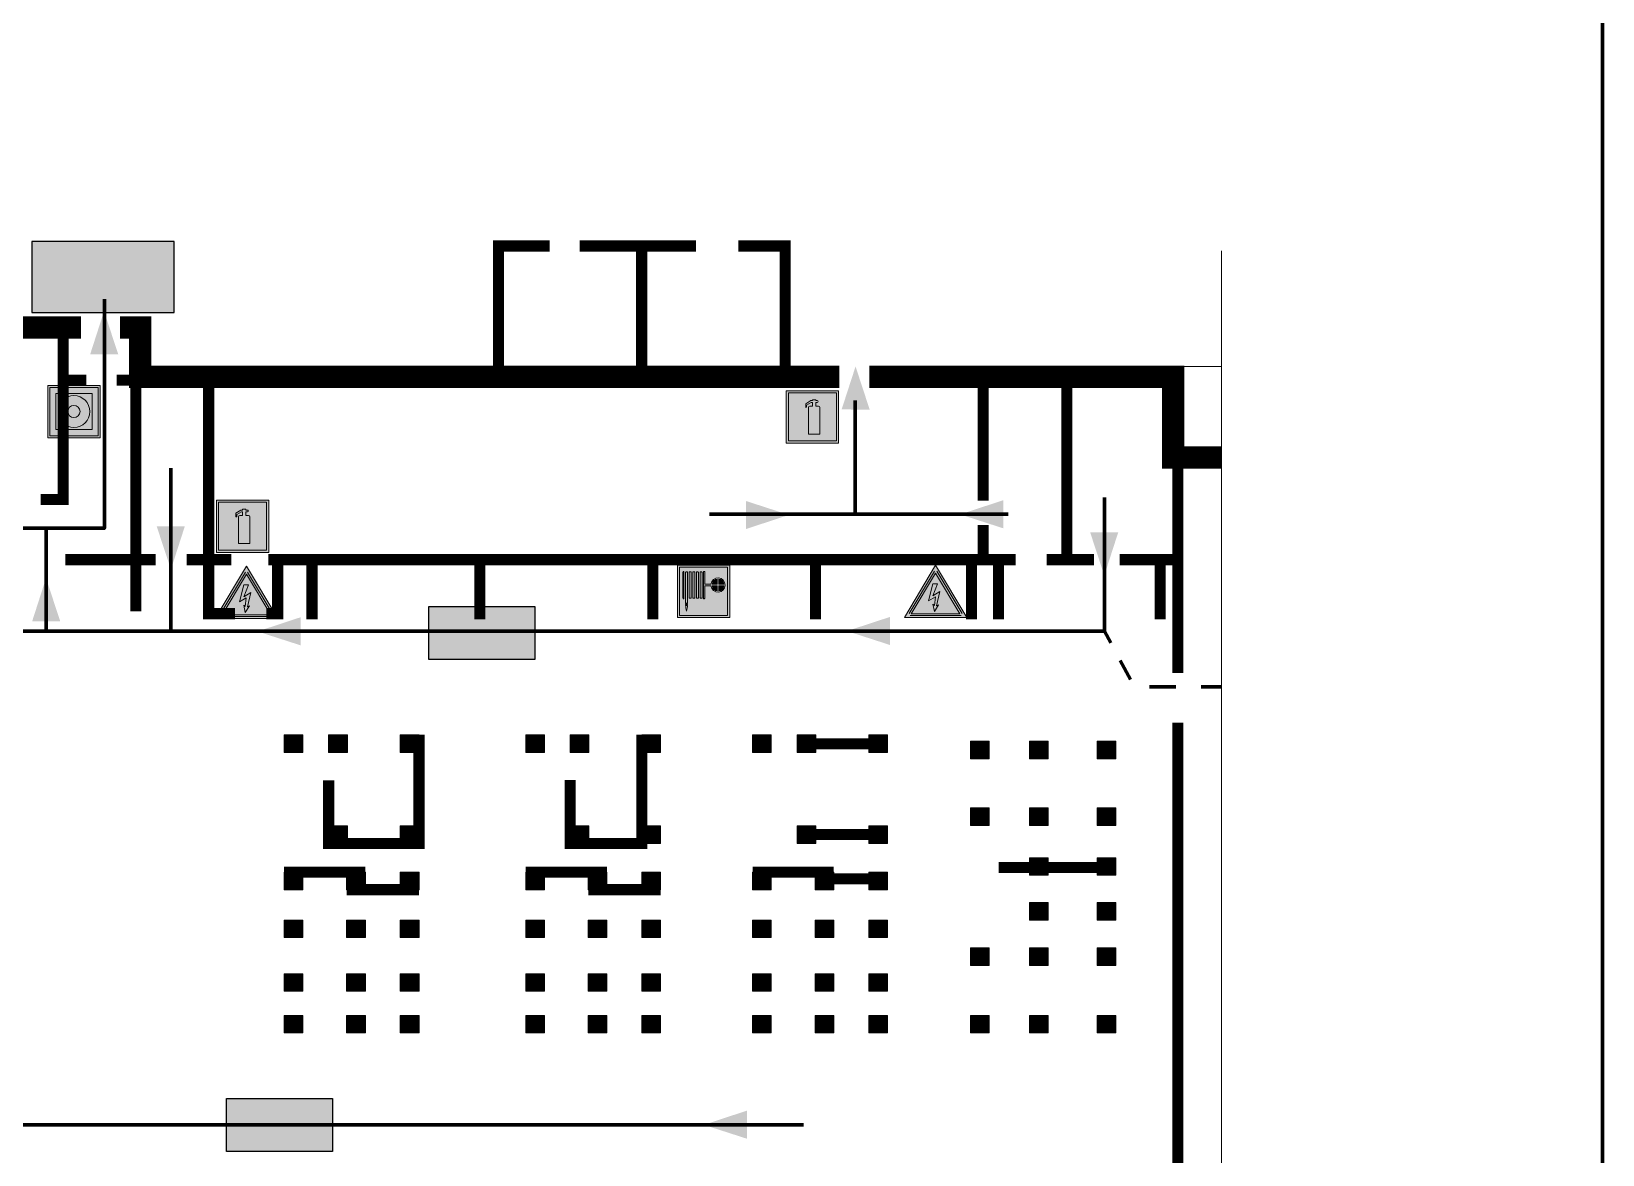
# Model space of a CAD drawing. Header units: millimetres. Extents: x 13114 to 67229, y 22859 to 38520.
# Drawn here: x 28522.3 to 28762.5, y 25227.7 to 25399.4 of the extents above; entities that cross this region are included whole.
import ezdxf

# ---------------------------------------------------------------- set-up
doc = ezdxf.new("R2010")
doc.units = ezdxf.units.MM
doc.linetypes.add('{ Wide Dash }', pattern=[12, 4, -2, 4, -2])
doc.layers.add('План_Штампы', color=7, linetype='Continuous')

# ---------------------------------------------------------------- blocks, each defined once
blk = doc.blocks.new('A$C7B4425F7')
at = {"true_color": 0xffffff}
blk.add_hatch(color=7, dxfattribs=at).paths.add_polyline_path([(0, 0), (-16, 0), (-16, -8), (0, -8)])
h = blk.add_hatch(color=126)
h.paths.add_polyline_path([(-0.2, -0.2), (-15.8, -0.2), (-15.8, -7.8), (-0.2, -7.8)])
h.paths.add_polyline_path([(-11.76, -2.03), (-11.76, -3.66), (-11.17, -3.66, -0.568275), (-11.17, -6.18), (-12.58, -6.18), (-12.58, -2.03)], flags=16)
h.paths.add_polyline_path([(-13.33, -4.12, -0.495768), (-13.59, -6.18), (-15.03, -6.18), (-15.03, -2.03), (-13.59, -2.03, -0.487973)], flags=16)
h.paths.add_polyline_path([(-10.25, -2.03), (-9.48, -2.03), (-9.48, -6.18), (-10.25, -6.18)], flags=16)
h.paths.add_polyline_path([(-13.84, -3.69), (-14.24, -3.69), (-14.24, -3.03), (-13.9, -3.03, -0.692621)], flags=0)
h.paths.add_polyline_path([(-9.15, -2.03), (-8.4, -2.03), (-8.04, -3.07), (-7.68, -2.03), (-6.93, -2.03), (-7.64, -4.1), (-6.93, -6.18), (-7.68, -6.18), (-8.04, -5.14), (-8.4, -6.18), (-9.15, -6.18), (-8.44, -4.1)], flags=16)
h.paths.add_polyline_path([(-11.76, -4.46), (-11.42, -4.46, -0.692621), (-11.36, -5.12), (-11.76, -5.12)], flags=0)
h.paths.add_polyline_path([(-13.9, -5.2), (-14.24, -5.2), (-14.24, -4.55), (-13.84, -4.55, -0.708038)], flags=0)
edge = h.paths.add_edge_path(flags=16)
edge.add_ellipse((-5.51, -4.08), major_axis=(0, 2.05), ratio=0.586184, start_angle=0, end_angle=360)
edge = h.paths.add_edge_path(flags=0)
edge.add_ellipse((-5.51, -4.08), major_axis=(0, 1.14), ratio=0.454828, start_angle=0, end_angle=360)
h.paths.add_polyline_path([(-4.13, -4.96, 0.377264), (-3.48, -4.52, 0.0555), (-3.16, -2.03), (-1.66, -2.03), (-1.66, -4.96), (-0.96, -4.96), (-0.96, -7.01), (-1.75, -7.01), (-1.75, -6.18), (-3.3, -6.18), (-3.3, -7.02), (-4.13, -7.02)], flags=16)
h.paths.add_polyline_path([(-2.73, -2.91), (-2.28, -2.91), (-2.28, -4.96), (-3.05, -4.96, 0.079136)], flags=0)
at = {"color": 126}
blk.add_lwpolyline([(-16, -8), (0, -8), (0, 0), (-16, 0)], close=True, dxfattribs=at)
blk = doc.blocks.new('A$C37112FD5')
at = {"true_color": 0xf5f5ff}
h = blk.add_hatch(color=7, dxfattribs=at)
h.dxf.hatch_style = 1
h.paths.add_polyline_path([(12.8, -7.4), (0, -7.4), (0, -20.2), (12.8, -20.2)])
h.paths.add_polyline_path([(12.29, -7.91), (12.29, -19.69), (0.51, -19.69), (0.51, -7.91)], flags=16)
h.paths.add_polyline_path([(4.98, -9.04, -0.42597), (5.17, -9.22), (5.17, -12.25), (5.17, -15.29, -0.432244), (4.98, -15.47), (4.83, -15.47, -0.42597), (4.64, -15.29), (4.64, -12.25), (4.64, -9.22, -0.432244), (4.83, -9.04)], flags=0)
h.paths.add_polyline_path([(4.28, -9.22), (4.28, -12.25), (4.28, -15.29, -0.432244), (4.09, -15.47), (3.94, -15.47, -0.42597), (3.75, -15.29), (3.75, -12.25), (3.75, -9.22, -0.432244), (3.94, -9.04), (4.09, -9.04, -0.42597)], flags=0)
h.paths.add_polyline_path([(5.72, -9.04), (5.87, -9.04, -0.42597), (6.06, -9.22), (6.06, -12.25), (6.06, -15.29, -0.432244), (5.87, -15.47), (5.72, -15.47, -0.42597), (5.53, -15.29), (5.53, -12.25), (5.53, -9.22, -0.432244)], flags=0)
h.paths.add_polyline_path([(6.42, -8.9), (6.5, -8.9, -0.42597), (6.69, -9.08), (6.69, -12.03), (8.21, -12.03, -15.824349), (8.21, -12.47), (6.69, -12.47), (6.69, -15.42, -0.432244), (6.5, -15.6), (6.42, -15.6)], flags=0)
h.paths.add_polyline_path([(3.39, -9.22), (3.39, -12.25), (3.39, -15.29, -0.432244), (3.2, -15.47), (3.05, -15.47, -0.42597), (2.85, -15.29), (2.85, -12.25), (2.85, -9.22, -0.432244), (3.05, -9.04), (3.2, -9.04, -0.42597)], flags=0)
h.paths.add_polyline_path([(2.5, -9.22), (2.5, -16.71), (1.96, -16.71), (1.96, -9.22, -0.432244), (2.15, -9.04), (2.31, -9.04, -0.42597)], flags=0)
h.paths.add_polyline_path([(1.61, -8.9), (1.61, -15.6), (1.57, -15.6, -0.42597), (1.37, -15.42), (1.37, -12.03), (1.37, -9.09, -0.432244), (1.57, -8.9)], flags=0)
h.paths.add_polyline_path([(9.76, -10.81), (9.76, -12.03), (8.49, -12.03, -0.336371)], flags=0)
h.paths.add_polyline_path([(8.49, -12.47), (9.76, -12.47), (9.76, -13.7, -0.336371)], flags=0)
h.paths.add_polyline_path([(10.11, -10.81, -0.336371), (11.38, -12.03), (10.11, -12.03)], flags=0)
h.paths.add_polyline_path([(10.11, -12.47), (11.38, -12.47, -0.336371), (10.11, -13.7)], flags=0)
h.paths.add_polyline_path([(2.5, -16.84), (2.5, -17.05), (1.97, -17.05), (1.97, -16.84)], flags=0)
h.paths.add_polyline_path([(2.5, -17.24, -0.033778), (2.24, -18.6, -0.033778), (1.97, -17.24)], flags=0)
h = blk.add_hatch(color=242)
h.dxf.hatch_style = 1
h.paths.add_polyline_path([(12.29, -7.91), (0.51, -7.91), (0.51, -19.69), (12.29, -19.69)])
h.paths.add_polyline_path([(6.42, -15.6), (6.42, -8.9), (6.5, -8.9, -0.42597), (6.69, -9.08), (6.69, -12.03), (8.21, -12.03, -15.824349), (8.21, -12.47), (6.69, -12.47), (6.69, -15.42, -0.432244), (6.5, -15.6)], flags=16)
h.paths.add_polyline_path([(5.87, -15.47), (5.72, -15.47, -0.42597), (5.53, -15.29), (5.53, -12.25), (5.53, -9.22, -0.432244), (5.72, -9.04), (5.87, -9.04, -0.42597), (6.06, -9.22), (6.06, -12.25), (6.06, -15.29, -0.432244)], flags=16)
h.paths.add_polyline_path([(4.98, -15.47), (4.83, -15.47, -0.42597), (4.64, -15.29), (4.64, -12.25), (4.64, -9.22, -0.432244), (4.83, -9.04), (4.98, -9.04, -0.42597), (5.17, -9.22), (5.17, -12.25), (5.17, -15.29, -0.432244)], flags=16)
h.paths.add_polyline_path([(4.09, -15.47), (3.94, -15.47, -0.42597), (3.75, -15.29), (3.75, -12.25), (3.75, -9.22, -0.432244), (3.94, -9.04), (4.09, -9.04, -0.42597), (4.28, -9.22), (4.28, -12.25), (4.28, -15.29, -0.432244)], flags=16)
h.paths.add_polyline_path([(3.2, -15.47), (3.05, -15.47, -0.42597), (2.85, -15.29), (2.85, -12.25), (2.85, -9.22, -0.432244), (3.05, -9.04), (3.2, -9.04, -0.42597), (3.39, -9.22), (3.39, -12.25), (3.39, -15.29, -0.432244)], flags=16)
h.paths.add_polyline_path([(2.5, -17.05), (1.97, -17.05), (1.97, -16.84), (2.5, -16.84)], flags=16)
h.paths.add_polyline_path([(2.5, -17.24, -0.033778), (2.24, -18.6, -0.033778), (1.97, -17.24)], flags=16)
h.paths.add_polyline_path([(2.5, -16.71), (1.96, -16.71), (1.96, -9.22, -0.432244), (2.15, -9.04), (2.31, -9.04, -0.42597), (2.5, -9.22)], flags=16)
h.paths.add_polyline_path([(1.61, -15.6), (1.57, -15.6, -0.42597), (1.37, -15.42), (1.37, -12.03), (1.37, -9.09, -0.432244), (1.57, -8.9), (1.61, -8.9)], flags=16)
h.paths.add_polyline_path([(8.49, -12.47), (9.76, -12.47), (9.76, -13.7, -0.336371)], flags=0)
h.paths.add_polyline_path([(10.11, -13.7), (10.11, -12.47), (11.38, -12.47, -0.336371)], flags=0)
h.paths.add_polyline_path([(8.49, -12.03, -0.336371), (9.76, -10.81), (9.76, -12.03)], flags=0)
h.paths.add_polyline_path([(10.11, -12.03), (10.11, -10.81, -0.336371), (11.38, -12.03)], flags=0)
h = blk.add_hatch(color=7, dxfattribs=at)
h.dxf.hatch_style = 1
h.paths.add_polyline_path([(1.61, -8.9), (1.57, -8.9, 0.432244), (1.37, -9.09), (1.37, -12.03), (1.37, -15.42, 0.42597), (1.57, -15.6), (1.61, -15.6)])
h.paths.add_polyline_path([(2.5, -9.22, 0.42597), (2.31, -9.04), (2.15, -9.04, 0.432244), (1.96, -9.22), (1.96, -16.71), (2.5, -16.71)])
h.paths.add_polyline_path([(2.5, -16.84), (1.97, -16.84), (1.97, -17.05), (2.5, -17.05)])
h.paths.add_polyline_path([(2.5, -17.24), (1.97, -17.24, 0.033778), (2.24, -18.6, 0.033778)])
h.paths.add_polyline_path([(3.39, -12.25), (3.39, -9.22, 0.42597), (3.2, -9.04), (3.05, -9.04, 0.432244), (2.85, -9.22), (2.85, -12.25), (2.85, -15.29, 0.42597), (3.05, -15.47), (3.2, -15.47, 0.432244), (3.39, -15.29)])
h.paths.add_polyline_path([(4.28, -12.25), (4.28, -9.22, 0.42597), (4.09, -9.04), (3.94, -9.04, 0.432244), (3.75, -9.22), (3.75, -12.25), (3.75, -15.29, 0.42597), (3.94, -15.47), (4.09, -15.47, 0.432244), (4.28, -15.29)])
h.paths.add_polyline_path([(5.17, -12.25), (5.17, -9.22, 0.42597), (4.98, -9.04), (4.83, -9.04, 0.432244), (4.64, -9.22), (4.64, -12.25), (4.64, -15.29, 0.42597), (4.83, -15.47), (4.98, -15.47, 0.432244), (5.17, -15.29)])
h.paths.add_polyline_path([(6.06, -12.25), (6.06, -9.22, 0.42597), (5.87, -9.04), (5.72, -9.04, 0.432244), (5.53, -9.22), (5.53, -12.25), (5.53, -15.29, 0.42597), (5.72, -15.47), (5.87, -15.47, 0.432244), (6.06, -15.29)])
h.paths.add_polyline_path([(6.69, -12.47), (8.21, -12.47, 15.824349), (8.21, -12.03), (6.69, -12.03), (6.69, -9.08, 0.42597), (6.5, -8.9), (6.42, -8.9), (6.42, -15.6), (6.5, -15.6, 0.432244), (6.69, -15.42)])
h.paths.add_polyline_path([(8.49, -12.47), (9.76, -12.47), (9.76, -13.7, -0.336371)], flags=16)
h.paths.add_polyline_path([(8.49, -12.03, -0.336371), (9.76, -10.81), (9.76, -12.03)], flags=16)
h.paths.add_polyline_path([(10.11, -12.47), (11.38, -12.47, -0.336371), (10.11, -13.7)], flags=16)
h.paths.add_polyline_path([(10.11, -12.03), (10.11, -10.81, -0.336371), (11.38, -12.03)], flags=16)
h = blk.add_hatch(color=242)
h.dxf.hatch_style = 1
h.paths.add_polyline_path([(9.76, -10.81, 0.336371), (8.49, -12.03), (9.76, -12.03)])
h.paths.add_polyline_path([(10.11, -10.81), (10.11, -12.03), (11.38, -12.03, 0.336371)])
h.paths.add_polyline_path([(11.38, -12.47), (10.11, -12.47), (10.11, -13.7, 0.336371)])
h.paths.add_polyline_path([(9.76, -12.47), (8.49, -12.47, 0.336371), (9.76, -13.7)])
at = {"color": 242, "lineweight": 5}
for p, q in [((0, -20.2), (0, -7.4)), ((0, -7.4), (12.8, -7.4)), ((12.8, -20.2), (12.8, -7.4)), ((1.37, -12.03), (1.37, -9.08)), ((1.57, -8.9), (1.61, -8.9)), ((1.61, -8.9), (1.61, -15.6)), ((1.96, -16.71), (1.96, -9.22)), ((2.15, -9.04), (2.31, -9.04)), ((2.5, -16.71), (2.5, -9.22)), ((2.85, -12.25), (2.85, -9.22)), ((3.05, -9.04), (3.2, -9.04)), ((3.39, -12.25), (3.39, -9.22)), ((3.75, -12.25), (3.75, -9.22)), ((3.94, -9.04), (4.09, -9.04)), ((4.28, -12.25), (4.28, -9.22)), ((4.64, -12.25), (4.64, -9.22)), ((4.83, -9.04), (4.98, -9.04)), ((5.17, -12.25), (5.17, -9.22)), ((5.53, -12.25), (5.53, -9.22)), ((5.72, -9.04), (5.87, -9.04)), ((6.06, -12.25), (6.06, -9.22)), ((6.42, -8.9), (6.42, -15.6)), ((6.5, -8.9), (6.42, -8.9)), ((6.69, -12.03), (6.69, -9.08)), ((9.76, -10.81), (9.76, -12.03)), ((10.11, -10.81), (10.11, -12.03)), ((1.37, -12.03), (1.37, -15.42)), ((2.85, -12.25), (2.85, -15.29)), ((3.39, -12.25), (3.39, -15.29)), ((3.75, -12.25), (3.75, -15.29)), ((4.28, -12.25), (4.28, -15.29)), ((4.64, -12.25), (4.64, -15.29)), ((5.17, -12.25), (5.17, -15.29)), ((5.53, -12.25), (5.53, -15.29)), ((6.06, -12.25), (6.06, -15.29)), ((8.21, -12.03), (6.69, -12.03)), ((8.21, -12.47), (6.69, -12.47)), ((6.69, -12.47), (6.69, -15.42)), ((9.76, -12.03), (8.49, -12.03)), ((9.76, -12.47), (8.49, -12.47)), ((9.76, -12.47), (9.76, -13.7)), ((11.38, -12.03), (10.11, -12.03)), ((11.38, -12.47), (10.11, -12.47)), ((10.11, -12.47), (10.11, -13.7)), ((1.57, -15.6), (1.61, -15.6)), ((1.96, -16.71), (2.5, -16.71)), ((1.97, -16.84), (2.5, -16.84)), ((1.97, -17.05), (1.97, -16.84)), ((2.5, -17.05), (1.97, -17.05)), ((1.97, -17.24), (2.5, -17.24)), ((2.5, -16.84), (2.5, -17.05)), ((3.05, -15.47), (3.2, -15.47)), ((3.94, -15.47), (4.09, -15.47)), ((4.83, -15.47), (4.98, -15.47)), ((5.72, -15.47), (5.87, -15.47)), ((6.42, -15.6), (6.5, -15.6)), ((0, -20.2), (12.8, -20.2))]:
    blk.add_line(p, q, dxfattribs=at)
blk.add_lwpolyline([(0.51, -7.91), (12.29, -7.91), (12.29, -19.69), (0.51, -19.69)], close=True, dxfattribs=at)
for centre, radius, start, end in [((1.56, -9.09), 0.182, 87.1027, 180.6071), ((2.15, -9.22), 0.182, 87.1027, 180.6071), ((2.32, -9.22), 0.182, 359.3929, 92.8973), ((3.04, -9.22), 0.182, 87.1027, 180.6071), ((3.21, -9.22), 0.182, 359.3929, 92.8973), ((3.93, -9.22), 0.182, 87.1027, 180.6071), ((4.1, -9.22), 0.182, 359.3929, 92.8973), ((4.82, -9.22), 0.182, 87.1027, 180.6071), ((4.99, -9.22), 0.182, 359.3929, 92.8973), ((5.71, -9.22), 0.182, 87.1027, 180.6071), ((5.88, -9.22), 0.182, 359.3929, 92.8973), ((6.51, -9.09), 0.182, 359.3929, 92.8973), ((9.93, -12.25), 1.74, 187.2319, 172.7681), ((9.93, -12.25), 1.46, 96.9927, 171.3585), ((9.93, -12.25), 1.46, 8.6415, 83.0073), ((3.04, -15.29), 0.182, 179.3929, 272.8973), ((3.21, -15.29), 0.182, 267.1027, 0.6071), ((3.93, -15.29), 0.182, 179.3929, 272.8973), ((4.1, -15.29), 0.182, 267.1027, 0.6071), ((4.82, -15.29), 0.182, 179.3929, 272.8973), ((4.99, -15.29), 0.182, 267.1027, 0.6071), ((5.71, -15.29), 0.182, 179.3929, 272.8973), ((5.88, -15.29), 0.182, 267.1027, 0.6071), ((9.93, -12.25), 1.46, 188.6415, 263.0073), ((9.93, -12.25), 1.46, 276.9927, 351.3585), ((1.56, -15.42), 0.182, 179.3929, 272.8973), ((12.17, -15.98), 10.27, 187.041, 194.7793), ((-7.7, -15.98), 10.27, 345.2207, 352.959), ((6.51, -15.42), 0.182, 267.1027, 0.6071)]:
    blk.add_arc(centre, radius, start, end, dxfattribs=at)
blk = doc.blocks.new('A$C32E8229D')
at = {"true_color": 0xffffff}
blk.add_hatch(color=7, dxfattribs=at).paths.add_polyline_path([(0, 0), (0, -8), (16, -8), (16, 0)])
h = blk.add_hatch(color=126)
h.paths.add_polyline_path([(0.2, -0.2), (15.8, -0.2), (15.8, -7.8), (0.2, -7.8)])
h.paths.add_polyline_path([(13.49, -2.05), (12.08, -2.05), (11.37, -2.63, 0.162397), (11.29, -2.84), (11.29, -3.63), (10.35, -3.63), (10.35, -4.05), (11.68, -4.05), (11.68, -3.48), (12.26, -4.28), (11.29, -5.1), (11.29, -6.78), (11.85, -6.78), (11.85, -5.44), (12.8, -4.64), (12.8, -5.94), (14.46, -5.94), (14.46, -5.39), (13.45, -5.39), (13.45, -3.97), (12.46, -2.59), (13.15, -2.59), (13.69, -3.34), (14.18, -3)], flags=16)
h.paths.add_polyline_path([(10.74, -1.82, 1), (11.8, -1.82, 1)], flags=16)
h.paths.add_polyline_path([(9.39, -3.59), (5.99, -3.59), (6.56, -3.03), (5.91, -3.03), (5.1, -3.83), (5.91, -4.64), (6.56, -4.64), (5.99, -4.09), (9.39, -4.09)], flags=16)
h.paths.add_polyline_path([(4.29, -1.08), (1.72, -1.08), (1.72, -6.6), (4.29, -6.6)], flags=16)
at = {"color": 126}
blk.add_lwpolyline([(16, -8), (0, -8), (0, 0), (16, 0)], close=True, dxfattribs=at)
blk = doc.blocks.new('A$C54414219')
at = {"true_color": 0xffffff}
h = blk.add_hatch(color=7, dxfattribs=at)
h.paths.add_polyline_path([(2.39, -9.45), (2.39, -18.3), (11.23, -18.3), (11.23, -9.45)], flags=0)
h.paths.add_polyline_path([(10.71, -13.87, -1), (2.92, -13.87, -1)], flags=0)
h.paths.add_polyline_path([(8.3, -13.87, -1), (5.33, -13.87, -1)], flags=0)
h.paths.add_polyline_path([(0.41, -7.47), (0.41, -20.27), (13.21, -20.27), (13.21, -7.47)])
h.paths.add_polyline_path([(0.92, -19.77), (12.71, -19.77), (12.71, -7.98), (0.92, -7.98)], flags=16)
h.paths.add_polyline_path([(11.23, -9.45), (11.23, -18.3), (2.39, -18.3), (2.39, -9.45)], flags=0)
at = {"lineweight": 5}
h = blk.add_hatch(color=242, dxfattribs=at)
h.paths.add_polyline_path([(12.71, -7.98), (0.92, -7.98), (0.92, -19.77), (12.71, -19.77)])
h.paths.add_polyline_path([(11.23, -18.3), (2.39, -18.3), (2.39, -9.45), (11.23, -9.45)], flags=16)
h.paths.add_polyline_path([(10.71, -13.87, -1), (2.92, -13.87, -1)], flags=0)
h.paths.add_polyline_path([(8.3, -13.87, -1), (5.33, -13.87, -1)], flags=0)
at = {"true_color": 0xffffff}
h = blk.add_hatch(color=7, dxfattribs=at)
h.paths.add_polyline_path([(2.39, -9.45), (2.39, -18.3), (11.23, -18.3), (11.23, -9.45)])
h.paths.add_polyline_path([(10.71, -13.87, -1), (2.92, -13.87, -1)], flags=16)
h.paths.add_polyline_path([(8.3, -13.87, -1), (5.33, -13.87, -1)], flags=0)
at = {"lineweight": 5}
h = blk.add_hatch(color=242, dxfattribs=at)
h.paths.add_polyline_path([(2.92, -13.87, 1), (10.71, -13.87, 1)])
h.paths.add_polyline_path([(8.3, -13.87, -1), (5.33, -13.87, -1)], flags=16)
at = {"color": 242, "lineweight": 5}
for p, q in [((0.41, -20.27), (0.41, -7.47)), ((0.41, -7.47), (13.21, -7.47)), ((0.41, -7.47), (13.21, -7.47)), ((13.21, -20.27), (13.21, -7.47)), ((0.41, -20.27), (13.21, -20.27))]:
    blk.add_line(p, q, dxfattribs=at)
for points in [[(0.92, -7.98), (12.71, -7.98), (12.71, -19.77), (0.92, -19.77)], [(2.39, -9.45), (11.23, -9.45), (11.23, -18.3), (2.39, -18.3)]]:
    blk.add_lwpolyline(points, close=True, dxfattribs=at)
for radius in [3.89, 1.49]:
    blk.add_circle((6.81, -13.87), radius, dxfattribs=at)
blk = doc.blocks.new('A$C3E6D3DDE')
at = {"lineweight": 5}
h = blk.add_hatch(color=40, dxfattribs=at)
h.paths.add_polyline_path([(24.1, 1.45), (16.46, -11.35), (31.74, -11.35)])
h.paths.add_polyline_path([(24.09, -0.46), (30.03, -10.41), (18.14, -10.41)], flags=16)
h.paths.add_polyline_path([(24.54, -3.08), (23.41, -6.02), (25.13, -5.01), (24.33, -8.5), (24.82, -8.27), (23.79, -9.86), (23.4, -8.04), (23.8, -8.43), (24.04, -6.29), (22.39, -7.25), (23.44, -3.08)], flags=0)
h = blk.add_hatch(color=256, dxfattribs=at)
h.paths.add_polyline_path([(24.37, 0.03, 0.567511), (23.82, 0.03), (17.59, -10.4, 0.582454), (17.86, -10.88), (30.32, -10.88, 0.582149), (30.6, -10.4)])
h.paths.add_polyline_path([(24.09, -0.46), (18.14, -10.41), (30.03, -10.41)], flags=16)
h.paths.add_polyline_path([(24.54, -3.08), (23.41, -6.02), (25.13, -5.01), (24.33, -8.5), (24.82, -8.27), (23.79, -9.86), (23.4, -8.04), (23.8, -8.43), (24.04, -6.29), (22.39, -7.25), (23.44, -3.08)], flags=0)
h = blk.add_hatch(color=40, dxfattribs=at)
h.paths.add_polyline_path([(24.09, -0.46), (18.14, -10.41), (30.03, -10.41)])
h.paths.add_polyline_path([(24.82, -8.27), (23.79, -9.86), (23.4, -8.04), (23.8, -8.43), (24.04, -6.29), (22.39, -7.25), (23.44, -3.08), (24.54, -3.08), (23.41, -6.02), (25.13, -5.01), (24.33, -8.5)], flags=16)
at = {"color": 40, "lineweight": 5}
for p, q in [((16.46, -11.35), (24.1, 1.45)), ((24.1, 1.45), (31.74, -11.35))]:
    blk.add_line(p, q, dxfattribs=at)
at = {"lineweight": 5}
for p, q in [((17.59, -10.4), (23.82, 0.03)), ((24.37, 0.03), (30.6, -10.4)), ((18.14, -10.41), (24.09, -0.46)), ((23.44, -3.08), (22.39, -7.25)), ((23.41, -6.02), (24.54, -3.08)), ((24.54, -3.08), (23.44, -3.08)), ((24.09, -0.46), (30.03, -10.41)), ((22.39, -7.25), (24.04, -6.29)), ((25.13, -5.01), (23.41, -6.02)), ((24.04, -6.29), (23.8, -8.43)), ((24.33, -8.5), (25.13, -5.01)), ((17.86, -10.88), (30.32, -10.88)), ((18.14, -10.41), (30.03, -10.41)), ((23.8, -8.43), (23.4, -8.04)), ((23.4, -8.04), (23.79, -9.86)), ((23.79, -9.86), (24.82, -8.27)), ((24.82, -8.27), (24.33, -8.5))]:
    blk.add_line(p, q, dxfattribs=at)
at = {"color": 50, "lineweight": 5}
blk.add_line((31.74, -11.35), (16.46, -11.35), dxfattribs=at)
blk = doc.blocks.new('A$C3AD82952')
at = {"true_color": 0xf5f5ff}
h = blk.add_hatch(color=7, dxfattribs=at)
h.dxf.hatch_style = 1
h.paths.add_polyline_path([(8.21, 8.73, 0.414214), (7.89, 9.05), (7.22, 9.05), (7.22, 9.92), (7.59, 9.92, 1), (7.57, 10.36), (7.22, 10.36), (7.22, 10.6), (6.43, 10.6), (6.43, 10.36), (6.01, 10.36), (4.74, 9.59), (4.74, 8.69), (4.98, 8.73), (4.98, 9.26), (6.12, 9.91), (6.43, 9.91), (6.43, 9.05), (5.76, 9.05, 0.414214), (5.44, 8.73), (5.44, 2.2), (8.21, 2.2)], flags=0)
h.paths.add_polyline_path([(12.8, 12.8), (0, 12.8), (0, 0), (12.8, 0)])
h.paths.add_polyline_path([(0.51, 12.29), (12.29, 12.29), (12.29, 0.51), (0.51, 0.51)], flags=16)
h.paths.add_polyline_path([(4.74, 9.59), (6.01, 10.36), (6.43, 10.36), (6.43, 10.6), (7.22, 10.6), (7.22, 10.36), (7.59, 10.36, -0.94586), (7.59, 9.92), (7.22, 9.92), (7.22, 9.05), (7.89, 9.05, -0.414214), (8.21, 8.73), (8.21, 2.2), (5.44, 2.2), (5.44, 8.73, -0.414214), (5.76, 9.05), (6.43, 9.05), (6.43, 9.91), (6.12, 9.91), (4.98, 9.26), (4.98, 8.73), (4.74, 8.69)], flags=0)
h = blk.add_hatch(color=242)
h.dxf.hatch_style = 1
h.paths.add_polyline_path([(12.29, 12.29), (0.51, 12.29), (0.51, 0.51), (12.29, 0.51)])
h.paths.add_polyline_path([(4.74, 8.69), (4.74, 9.59), (6.01, 10.36), (6.43, 10.36), (6.43, 10.6), (7.22, 10.6), (7.22, 10.36), (7.59, 10.36, -0.94586), (7.59, 9.92), (7.22, 9.92), (7.22, 9.05), (7.89, 9.05, -0.414214), (8.21, 8.73), (8.21, 2.2), (5.44, 2.2), (5.44, 8.73, -0.414214), (5.76, 9.05), (6.43, 9.05), (6.43, 9.91), (6.12, 9.91), (4.98, 9.26), (4.98, 8.73)], flags=16)
h = blk.add_hatch(color=7, dxfattribs=at)
h.dxf.hatch_style = 1
h.paths.add_polyline_path([(8.21, 8.73, 0.414214), (7.89, 9.05), (7.22, 9.05), (7.22, 9.92), (7.59, 9.92, 1), (7.57, 10.36), (7.22, 10.36), (7.22, 10.6), (6.43, 10.6), (6.43, 10.36), (6.01, 10.36), (4.74, 9.59), (4.74, 8.69), (4.98, 8.73), (4.98, 9.26), (6.12, 9.91), (6.43, 9.91), (6.43, 9.05), (5.76, 9.05, 0.414214), (5.44, 8.73), (5.44, 2.2), (8.21, 2.2)])
at = {"color": 242, "lineweight": 5}
for p, q in [((0, 0), (0, 12.8)), ((0, 12.8), (12.8, 12.8)), ((12.8, 0), (12.8, 12.8)), ((6.01, 10.36), (4.74, 9.59)), ((4.74, 9.59), (4.74, 8.69)), ((4.74, 8.69), (4.98, 8.73)), ((4.98, 9.26), (6.12, 9.91)), ((4.98, 8.73), (4.98, 9.26)), ((5.44, 2.2), (5.44, 8.73)), ((5.76, 9.05), (6.43, 9.05)), ((6.01, 10.36), (6.43, 10.36)), ((6.12, 9.91), (6.43, 9.91)), ((7.22, 10.6), (6.43, 10.6)), ((6.43, 10.6), (6.43, 10.36)), ((6.43, 9.91), (6.43, 9.05)), ((7.22, 10.36), (7.22, 10.6)), ((7.59, 10.36), (7.22, 10.36)), ((7.22, 9.05), (7.22, 9.92)), ((7.59, 9.92), (7.22, 9.92)), ((7.89, 9.05), (7.22, 9.05)), ((8.21, 2.2), (8.21, 8.73)), ((0, 0), (12.8, 0)), ((5.44, 2.2), (8.21, 2.2))]:
    blk.add_line(p, q, dxfattribs=at)
blk.add_lwpolyline([(0.51, 12.29), (12.29, 12.29), (12.29, 0.51), (0.51, 0.51)], close=True, dxfattribs=at)
for centre, radius, start, end in [((5.76, 8.73), 0.32, 90, 180), ((7.58, 10.14), 0.223, 273.1875, 86.8125), ((7.89, 8.73), 0.32, 0, 90)]:
    blk.add_arc(centre, radius, start, end, dxfattribs=at)

msp = doc.modelspace()

# ---------------------------------------------------------------- hatches: boundary and pattern name
at = {"lineweight": 0}
h = msp.add_hatch(color=256, dxfattribs=at)
h.dxf.hatch_style = 1
h.paths.add_polyline_path([(28560.91, 25289.17), (28563.77, 25289.17), (28563.77, 25291.85), (28560.91, 25291.85)])
h = msp.add_hatch(color=256, dxfattribs=at)
h.dxf.hatch_style = 1
h.paths.add_polyline_path([(28567.72, 25289.17), (28570.59, 25289.17), (28570.59, 25291.85), (28567.72, 25291.85)])
h = msp.add_hatch(color=256, dxfattribs=at)
h.dxf.hatch_style = 1
h.paths.add_polyline_path([(28578.67, 25289.17), (28581.54, 25289.17), (28581.54, 25291.85), (28578.67, 25291.85)])
h = msp.add_hatch(color=256, dxfattribs=at)
h.dxf.hatch_style = 1
h.paths.add_polyline_path([(28597.85, 25289.17), (28600.71, 25289.17), (28600.71, 25291.85), (28597.85, 25291.85)])
h = msp.add_hatch(color=256, dxfattribs=at)
h.dxf.hatch_style = 1
h.paths.add_polyline_path([(28604.66, 25289.17), (28607.52, 25289.17), (28607.52, 25291.85), (28604.66, 25291.85)])
h = msp.add_hatch(color=256, dxfattribs=at)
h.dxf.hatch_style = 1
h.paths.add_polyline_path([(28615.61, 25289.17), (28618.47, 25289.17), (28618.47, 25291.85), (28615.61, 25291.85)])
h = msp.add_hatch(color=256, dxfattribs=at)
h.dxf.hatch_style = 1
h.paths.add_polyline_path([(28632.53, 25289.17), (28635.4, 25289.17), (28635.4, 25291.85), (28632.53, 25291.85)])
h = msp.add_hatch(color=256, dxfattribs=at)
h.dxf.hatch_style = 1
h.paths.add_polyline_path([(28639.34, 25289.17), (28642.21, 25289.17), (28642.21, 25291.85), (28639.34, 25291.85)])
h = msp.add_hatch(color=256, dxfattribs=at)
h.dxf.hatch_style = 1
h.paths.add_polyline_path([(28650.29, 25289.17), (28653.16, 25289.17), (28653.16, 25291.85), (28650.29, 25291.85)])
h = msp.add_hatch(color=256, dxfattribs=at)
h.dxf.hatch_style = 1
h.paths.add_polyline_path([(28665.83, 25288.19), (28668.69, 25288.19), (28668.69, 25290.87), (28665.83, 25290.87)])
h = msp.add_hatch(color=256, dxfattribs=at)
h.dxf.hatch_style = 1
h.paths.add_polyline_path([(28674.87, 25288.19), (28677.73, 25288.19), (28677.73, 25290.87), (28674.87, 25290.87)])
h = msp.add_hatch(color=256, dxfattribs=at)
h.dxf.hatch_style = 1
h.paths.add_polyline_path([(28685.24, 25288.19), (28688.1, 25288.19), (28688.1, 25290.87), (28685.24, 25290.87)])
h = msp.add_hatch(color=256, dxfattribs=at)
h.dxf.hatch_style = 1
h.paths.add_polyline_path([(28665.83, 25278), (28668.69, 25278), (28668.69, 25280.69), (28665.83, 25280.69)])
h = msp.add_hatch(color=256, dxfattribs=at)
h.dxf.hatch_style = 1
h.paths.add_polyline_path([(28674.87, 25278), (28677.73, 25278), (28677.73, 25280.69), (28674.87, 25280.69)])
h = msp.add_hatch(color=256, dxfattribs=at)
h.dxf.hatch_style = 1
h.paths.add_polyline_path([(28685.24, 25278), (28688.1, 25278), (28688.1, 25280.69), (28685.24, 25280.69)])
h = msp.add_hatch(color=256, dxfattribs=at)
h.dxf.hatch_style = 1
h.paths.add_polyline_path([(28567.72, 25275.24), (28570.59, 25275.24), (28570.59, 25277.93), (28567.72, 25277.93)])
h = msp.add_hatch(color=256, dxfattribs=at)
h.dxf.hatch_style = 1
h.paths.add_polyline_path([(28578.67, 25275.24), (28581.54, 25275.24), (28581.54, 25277.93), (28578.67, 25277.93)])
h = msp.add_hatch(color=256, dxfattribs=at)
h.dxf.hatch_style = 1
h.paths.add_polyline_path([(28604.66, 25275.24), (28607.52, 25275.24), (28607.52, 25277.93), (28604.66, 25277.93)])
h = msp.add_hatch(color=256, dxfattribs=at)
h.dxf.hatch_style = 1
h.paths.add_polyline_path([(28615.61, 25275.24), (28618.47, 25275.24), (28618.47, 25277.93), (28615.61, 25277.93)])
h = msp.add_hatch(color=256, dxfattribs=at)
h.dxf.hatch_style = 1
h.paths.add_polyline_path([(28639.34, 25275.24), (28642.21, 25275.24), (28642.21, 25277.93), (28639.34, 25277.93)])
h = msp.add_hatch(color=256, dxfattribs=at)
h.dxf.hatch_style = 1
h.paths.add_polyline_path([(28650.29, 25275.24), (28653.16, 25275.24), (28653.16, 25277.93), (28650.29, 25277.93)])
h = msp.add_hatch(color=256, dxfattribs=at)
h.dxf.hatch_style = 1
h.paths.add_polyline_path([(28674.87, 25270.39), (28677.73, 25270.39), (28677.73, 25273.07), (28674.87, 25273.07)])
h = msp.add_hatch(color=256, dxfattribs=at)
h.dxf.hatch_style = 1
h.paths.add_polyline_path([(28685.24, 25270.39), (28688.1, 25270.39), (28688.1, 25273.07), (28685.24, 25273.07)])
h = msp.add_hatch(color=256, dxfattribs=at)
h.dxf.hatch_style = 1
h.paths.add_polyline_path([(28560.91, 25268.18), (28563.77, 25268.18), (28563.77, 25270.87), (28560.91, 25270.87)])
h = msp.add_hatch(color=256, dxfattribs=at)
h.dxf.hatch_style = 1
h.paths.add_polyline_path([(28570.47, 25268.18), (28573.33, 25268.18), (28573.33, 25270.87), (28570.47, 25270.87)])
h = msp.add_hatch(color=256, dxfattribs=at)
h.dxf.hatch_style = 1
h.paths.add_polyline_path([(28578.67, 25268.18), (28581.54, 25268.18), (28581.54, 25270.87), (28578.67, 25270.87)])
h = msp.add_hatch(color=256, dxfattribs=at)
h.dxf.hatch_style = 1
h.paths.add_polyline_path([(28597.85, 25268.18), (28600.71, 25268.18), (28600.71, 25270.87), (28597.85, 25270.87)])
h = msp.add_hatch(color=256, dxfattribs=at)
h.dxf.hatch_style = 1
h.paths.add_polyline_path([(28607.4, 25268.18), (28610.27, 25268.18), (28610.27, 25270.87), (28607.4, 25270.87)])
h = msp.add_hatch(color=256, dxfattribs=at)
h.dxf.hatch_style = 1
h.paths.add_polyline_path([(28615.61, 25268.18), (28618.47, 25268.18), (28618.47, 25270.87), (28615.61, 25270.87)])
h = msp.add_hatch(color=256, dxfattribs=at)
h.dxf.hatch_style = 1
h.paths.add_polyline_path([(28632.53, 25268.18), (28635.4, 25268.18), (28635.4, 25270.87), (28632.53, 25270.87)])
h = msp.add_hatch(color=256, dxfattribs=at)
h.dxf.hatch_style = 1
h.paths.add_polyline_path([(28642.09, 25268.18), (28644.95, 25268.18), (28644.95, 25270.87), (28642.09, 25270.87)])
h = msp.add_hatch(color=256, dxfattribs=at)
h.dxf.hatch_style = 1
h.paths.add_polyline_path([(28650.29, 25268.18), (28653.16, 25268.18), (28653.16, 25270.87), (28650.29, 25270.87)])
h = msp.add_hatch(color=256, dxfattribs=at)
h.dxf.hatch_style = 1
h.paths.add_polyline_path([(28674.87, 25263.53), (28677.73, 25263.53), (28677.73, 25266.22), (28674.87, 25266.22)])
h = msp.add_hatch(color=256, dxfattribs=at)
h.dxf.hatch_style = 1
h.paths.add_polyline_path([(28685.24, 25263.53), (28688.1, 25263.53), (28688.1, 25266.22), (28685.24, 25266.22)])
h = msp.add_hatch(color=256, dxfattribs=at)
h.dxf.hatch_style = 1
h.paths.add_polyline_path([(28560.91, 25260.85), (28563.77, 25260.85), (28563.77, 25263.53), (28560.91, 25263.53)])
h = msp.add_hatch(color=256, dxfattribs=at)
h.dxf.hatch_style = 1
h.paths.add_polyline_path([(28570.47, 25260.85), (28573.33, 25260.85), (28573.33, 25263.53), (28570.47, 25263.53)])
h = msp.add_hatch(color=256, dxfattribs=at)
h.dxf.hatch_style = 1
h.paths.add_polyline_path([(28578.67, 25260.85), (28581.54, 25260.85), (28581.54, 25263.53), (28578.67, 25263.53)])
h = msp.add_hatch(color=256, dxfattribs=at)
h.dxf.hatch_style = 1
h.paths.add_polyline_path([(28597.85, 25260.85), (28600.71, 25260.85), (28600.71, 25263.53), (28597.85, 25263.53)])
h = msp.add_hatch(color=256, dxfattribs=at)
h.dxf.hatch_style = 1
h.paths.add_polyline_path([(28607.4, 25260.85), (28610.27, 25260.85), (28610.27, 25263.53), (28607.4, 25263.53)])
h = msp.add_hatch(color=256, dxfattribs=at)
h.dxf.hatch_style = 1
h.paths.add_polyline_path([(28615.61, 25260.85), (28618.47, 25260.85), (28618.47, 25263.53), (28615.61, 25263.53)])
h = msp.add_hatch(color=256, dxfattribs=at)
h.dxf.hatch_style = 1
h.paths.add_polyline_path([(28632.53, 25260.85), (28635.4, 25260.85), (28635.4, 25263.53), (28632.53, 25263.53)])
h = msp.add_hatch(color=256, dxfattribs=at)
h.dxf.hatch_style = 1
h.paths.add_polyline_path([(28642.09, 25260.85), (28644.95, 25260.85), (28644.95, 25263.53), (28642.09, 25263.53)])
h = msp.add_hatch(color=256, dxfattribs=at)
h.dxf.hatch_style = 1
h.paths.add_polyline_path([(28650.29, 25260.85), (28653.16, 25260.85), (28653.16, 25263.53), (28650.29, 25263.53)])
h = msp.add_hatch(color=256, dxfattribs=at)
h.dxf.hatch_style = 1
h.paths.add_polyline_path([(28665.83, 25256.59), (28668.69, 25256.59), (28668.69, 25259.28), (28665.83, 25259.28)])
h = msp.add_hatch(color=256, dxfattribs=at)
h.dxf.hatch_style = 1
h.paths.add_polyline_path([(28674.87, 25256.59), (28677.73, 25256.59), (28677.73, 25259.28), (28674.87, 25259.28)])
h = msp.add_hatch(color=256, dxfattribs=at)
h.dxf.hatch_style = 1
h.paths.add_polyline_path([(28685.24, 25256.59), (28688.1, 25256.59), (28688.1, 25259.28), (28685.24, 25259.28)])
h = msp.add_hatch(color=256, dxfattribs=at)
h.dxf.hatch_style = 1
h.paths.add_polyline_path([(28560.91, 25252.65), (28563.77, 25252.65), (28563.77, 25255.33), (28560.91, 25255.33)])
h = msp.add_hatch(color=256, dxfattribs=at)
h.dxf.hatch_style = 1
h.paths.add_polyline_path([(28570.47, 25252.65), (28573.33, 25252.65), (28573.33, 25255.33), (28570.47, 25255.33)])
h = msp.add_hatch(color=256, dxfattribs=at)
h.dxf.hatch_style = 1
h.paths.add_polyline_path([(28578.67, 25252.65), (28581.54, 25252.65), (28581.54, 25255.33), (28578.67, 25255.33)])
h = msp.add_hatch(color=256, dxfattribs=at)
h.dxf.hatch_style = 1
h.paths.add_polyline_path([(28597.85, 25252.65), (28600.71, 25252.65), (28600.71, 25255.33), (28597.85, 25255.33)])
h = msp.add_hatch(color=256, dxfattribs=at)
h.dxf.hatch_style = 1
h.paths.add_polyline_path([(28607.4, 25252.65), (28610.27, 25252.65), (28610.27, 25255.33), (28607.4, 25255.33)])
h = msp.add_hatch(color=256, dxfattribs=at)
h.dxf.hatch_style = 1
h.paths.add_polyline_path([(28615.61, 25252.65), (28618.47, 25252.65), (28618.47, 25255.33), (28615.61, 25255.33)])
h = msp.add_hatch(color=256, dxfattribs=at)
h.dxf.hatch_style = 1
h.paths.add_polyline_path([(28632.53, 25252.65), (28635.4, 25252.65), (28635.4, 25255.33), (28632.53, 25255.33)])
h = msp.add_hatch(color=256, dxfattribs=at)
h.dxf.hatch_style = 1
h.paths.add_polyline_path([(28642.09, 25252.65), (28644.95, 25252.65), (28644.95, 25255.33), (28642.09, 25255.33)])
h = msp.add_hatch(color=256, dxfattribs=at)
h.dxf.hatch_style = 1
h.paths.add_polyline_path([(28650.29, 25252.65), (28653.16, 25252.65), (28653.16, 25255.33), (28650.29, 25255.33)])
h = msp.add_hatch(color=256, dxfattribs=at)
h.dxf.hatch_style = 1
h.paths.add_polyline_path([(28560.91, 25246.28), (28563.77, 25246.28), (28563.77, 25248.97), (28560.91, 25248.97)])
h = msp.add_hatch(color=256, dxfattribs=at)
h.dxf.hatch_style = 1
h.paths.add_polyline_path([(28570.47, 25246.28), (28573.33, 25246.28), (28573.33, 25248.97), (28570.47, 25248.97)])
h = msp.add_hatch(color=256, dxfattribs=at)
h.dxf.hatch_style = 1
h.paths.add_polyline_path([(28578.67, 25246.28), (28581.54, 25246.28), (28581.54, 25248.97), (28578.67, 25248.97)])
h = msp.add_hatch(color=256, dxfattribs=at)
h.dxf.hatch_style = 1
h.paths.add_polyline_path([(28597.85, 25246.28), (28600.71, 25246.28), (28600.71, 25248.97), (28597.85, 25248.97)])
h = msp.add_hatch(color=256, dxfattribs=at)
h.dxf.hatch_style = 1
h.paths.add_polyline_path([(28607.4, 25246.28), (28610.27, 25246.28), (28610.27, 25248.97), (28607.4, 25248.97)])
h = msp.add_hatch(color=256, dxfattribs=at)
h.dxf.hatch_style = 1
h.paths.add_polyline_path([(28615.61, 25246.28), (28618.47, 25246.28), (28618.47, 25248.97), (28615.61, 25248.97)])
h = msp.add_hatch(color=256, dxfattribs=at)
h.dxf.hatch_style = 1
h.paths.add_polyline_path([(28632.53, 25246.28), (28635.4, 25246.28), (28635.4, 25248.97), (28632.53, 25248.97)])
h = msp.add_hatch(color=256, dxfattribs=at)
h.dxf.hatch_style = 1
h.paths.add_polyline_path([(28642.09, 25246.28), (28644.95, 25246.28), (28644.95, 25248.97), (28642.09, 25248.97)])
h = msp.add_hatch(color=256, dxfattribs=at)
h.dxf.hatch_style = 1
h.paths.add_polyline_path([(28650.29, 25246.28), (28653.16, 25246.28), (28653.16, 25248.97), (28650.29, 25248.97)])
h = msp.add_hatch(color=256, dxfattribs=at)
h.dxf.hatch_style = 1
h.paths.add_polyline_path([(28665.83, 25246.28), (28668.69, 25246.28), (28668.69, 25248.97), (28665.83, 25248.97)])
h = msp.add_hatch(color=256, dxfattribs=at)
h.dxf.hatch_style = 1
h.paths.add_polyline_path([(28674.87, 25246.28), (28677.73, 25246.28), (28677.73, 25248.97), (28674.87, 25248.97)])
h = msp.add_hatch(color=256, dxfattribs=at)
h.dxf.hatch_style = 1
h.paths.add_polyline_path([(28685.24, 25246.28), (28688.1, 25246.28), (28688.1, 25248.97), (28685.24, 25248.97)])

# ---------------------------------------------------------------- linework, layer by layer
at = {"color": 6, "lineweight": 100}
msp.add_lwpolyline([(28162.5, 25066.11), (28762.5, 25066.11), (28762.5, 25461.11), (28162.5, 25461.11)], close=True, dxfattribs=at)
at = {"lineweight": 0}
for points, const_width in [([(28601.49, 25366.57), (28593.68, 25366.57), (28593.68, 25347.32)], 1.7), ([(28606.1, 25366.57), (28623.89, 25366.57)], 1.7), ([(28615.57, 25366.57), (28615.57, 25346.74)], 1.7), ([(28630.34, 25366.57), (28637.52, 25366.57), (28637.52, 25346.64)], 1.7), ([(28367.11, 25348.01), (28513.81, 25348.01), (28513.81, 25354.09), (28529.86, 25354.09)], 3.4), ([(28535.83, 25354.09), (28538.89, 25354.09), (28538.89, 25346.56), (28645.82, 25346.56)], 3.4), ([(28650.37, 25346.56), (28696.83, 25346.56), (28696.83, 25334.22), (28704.23, 25334.22)], 3.4), ([(28558.17, 25310.37), (28559.93, 25310.37), (28559.93, 25318.63)], 1.7), ([(28565.18, 25318.46), (28565.18, 25309.49)], 1.7), ([(28590.84, 25318.46), (28590.84, 25309.49)], 1.7), ([(28617.29, 25318.46), (28617.29, 25309.49)], 1.7), ([(28642.14, 25318.46), (28642.14, 25309.49)], 1.7), ([(28666, 25318.46), (28666, 25309.49)], 1.7), ([(28670.14, 25318.46), (28670.14, 25309.49)], 1.7), ([(28694.85, 25318.46), (28694.85, 25309.49)], 1.7), ([(28697.56, 25293.69), (28697.56, 25184.01)], 1.7), ([(28567.72, 25275.24), (28567.72, 25284.88), (28567.72, 25275.24), (28581.54, 25275.24), (28581.54, 25291.85)], 1.7), ([(28604.66, 25284.93), (28604.66, 25275.24), (28615.61, 25275.24), (28615.61, 25291.85)], 1.7), ([(28640.92, 25290.47), (28651.72, 25290.47)], 1.7), ([(28641.48, 25276.62), (28651.55, 25276.62)], 1.7), ([(28670.15, 25271.58), (28686.12, 25271.58)], 1.7), ([(28560.91, 25270.87), (28573.33, 25270.87)], 1.7), ([(28597.85, 25270.87), (28610.27, 25270.87)], 1.7), ([(28632.53, 25270.87), (28644.95, 25270.87)], 1.7), ([(28643.67, 25269.83), (28651.09, 25269.83)], 1.7), ([(28570.47, 25268.18), (28581.54, 25268.18)], 1.7), ([(28607.4, 25268.18), (28618.47, 25268.18)], 1.7)]:
    msp.add_lwpolyline(points, dxfattribs=dict(at, const_width=const_width))
for points in [[(28704.23, 25365.8), (28704.23, 25169.02)], [(28704.23, 25348.16), (28698.26, 25348.16)]]:
    msp.add_lwpolyline(points, dxfattribs=at)
at = {"color": 126, "lineweight": 100, "true_color": 0x008754}
for points in [[(28501.38, 25323.42), (28533.44, 25323.42), (28533.44, 25358.44)], [(28648.24, 25325.56), (28648.24, 25342.93)], [(28543.6, 25307.7), (28543.6, 25332.62)], [(28686.35, 25307.7), (28686.35, 25328.13)], [(28671.62, 25325.56), (28625.97, 25325.56)], [(28524.55, 25323.42), (28524.55, 25307.7)], [(28226.43, 25307.7), (28686.35, 25307.7)], [(28640.33, 25232.26), (28454.96, 25232.26), (28454.96, 25307.7)]]:
    msp.add_lwpolyline(points, dxfattribs=at)
at = {"lineweight": 0, "const_width": 1.7, "elevation": 1.7}
for points in [[(28523.68, 25327.81), (28527.12, 25327.81), (28527.12, 25354.2), (28527.12, 25346.05), (28530.69, 25346.05)], [(28538.22, 25353.17), (28538.22, 25310.74)], [(28688.67, 25318.63), (28697.56, 25318.63), (28697.56, 25348.27)], [(28535.3, 25346.05), (28538.03, 25346.05)], [(28553.41, 25310.37), (28549.37, 25310.37), (28549.37, 25346.79)], [(28680.57, 25318.63), (28680.57, 25345.66)], [(28667.79, 25327.62), (28667.79, 25345.3)], [(28667.79, 25318.63), (28667.79, 25323.91)], [(28527.48, 25318.63), (28541.25, 25318.63)], [(28546.03, 25318.63), (28552.84, 25318.63)], [(28558.49, 25318.63), (28672.77, 25318.63)], [(28677.49, 25318.63), (28684.76, 25318.63)], [(28697.56, 25318.63), (28697.56, 25301.28)]]:
    msp.add_lwpolyline(points, dxfattribs=at)
at = {"color": 126, "linetype": '{ Wide Dash }', "lineweight": 100, "true_color": 0x008754}
for points in [[(28687.32, 25305.89), (28686.35, 25307.7)], [(28690.32, 25300.32), (28688.75, 25303.23)], [(28697.24, 25299.19), (28692.61, 25299.19)], [(28704.23, 25299.19), (28701.11, 25299.19)]]:
    msp.add_lwpolyline(points, dxfattribs=at)
at = {"lineweight": 0}
for points in [[(28560.91, 25291.85), (28563.77, 25291.85), (28563.77, 25289.17), (28560.91, 25289.17)], [(28567.72, 25291.85), (28570.59, 25291.85), (28570.59, 25289.17), (28567.72, 25289.17)], [(28578.67, 25291.85), (28581.54, 25291.85), (28581.54, 25289.17), (28578.67, 25289.17)], [(28597.85, 25291.85), (28600.71, 25291.85), (28600.71, 25289.17), (28597.85, 25289.17)], [(28604.66, 25291.85), (28607.52, 25291.85), (28607.52, 25289.17), (28604.66, 25289.17)], [(28615.61, 25291.85), (28618.47, 25291.85), (28618.47, 25289.17), (28615.61, 25289.17)], [(28632.53, 25291.85), (28635.4, 25291.85), (28635.4, 25289.17), (28632.53, 25289.17)], [(28639.34, 25291.85), (28642.21, 25291.85), (28642.21, 25289.17), (28639.34, 25289.17)], [(28650.29, 25291.85), (28653.16, 25291.85), (28653.16, 25289.17), (28650.29, 25289.17)], [(28665.83, 25290.87), (28668.69, 25290.87), (28668.69, 25288.19), (28665.83, 25288.19)], [(28674.87, 25290.87), (28677.73, 25290.87), (28677.73, 25288.19), (28674.87, 25288.19)], [(28685.24, 25290.87), (28688.1, 25290.87), (28688.1, 25288.19), (28685.24, 25288.19)], [(28665.83, 25280.69), (28668.69, 25280.69), (28668.69, 25278), (28665.83, 25278)], [(28674.87, 25280.69), (28677.73, 25280.69), (28677.73, 25278), (28674.87, 25278)], [(28685.24, 25280.69), (28688.1, 25280.69), (28688.1, 25278), (28685.24, 25278)], [(28567.72, 25277.93), (28570.59, 25277.93), (28570.59, 25275.24), (28567.72, 25275.24)], [(28578.67, 25277.93), (28581.54, 25277.93), (28581.54, 25275.24), (28578.67, 25275.24)], [(28604.66, 25277.93), (28607.52, 25277.93), (28607.52, 25275.24), (28604.66, 25275.24)], [(28615.61, 25277.93), (28618.47, 25277.93), (28618.47, 25275.24), (28615.61, 25275.24)], [(28639.34, 25277.93), (28642.21, 25277.93), (28642.21, 25275.24), (28639.34, 25275.24)], [(28650.29, 25277.93), (28653.16, 25277.93), (28653.16, 25275.24), (28650.29, 25275.24)], [(28674.87, 25273.07), (28677.73, 25273.07), (28677.73, 25270.39), (28674.87, 25270.39)], [(28685.24, 25273.07), (28688.1, 25273.07), (28688.1, 25270.39), (28685.24, 25270.39)], [(28560.91, 25270.87), (28563.77, 25270.87), (28563.77, 25268.18), (28560.91, 25268.18)], [(28570.47, 25270.87), (28573.33, 25270.87), (28573.33, 25268.18), (28570.47, 25268.18)], [(28578.67, 25270.87), (28581.54, 25270.87), (28581.54, 25268.18), (28578.67, 25268.18)], [(28597.85, 25270.87), (28600.71, 25270.87), (28600.71, 25268.18), (28597.85, 25268.18)], [(28607.4, 25270.87), (28610.27, 25270.87), (28610.27, 25268.18), (28607.4, 25268.18)], [(28615.61, 25270.87), (28618.47, 25270.87), (28618.47, 25268.18), (28615.61, 25268.18)], [(28632.53, 25270.87), (28635.4, 25270.87), (28635.4, 25268.18), (28632.53, 25268.18)], [(28642.09, 25270.87), (28644.95, 25270.87), (28644.95, 25268.18), (28642.09, 25268.18)], [(28650.29, 25270.87), (28653.16, 25270.87), (28653.16, 25268.18), (28650.29, 25268.18)], [(28674.87, 25266.22), (28677.73, 25266.22), (28677.73, 25263.53), (28674.87, 25263.53)], [(28685.24, 25266.22), (28688.1, 25266.22), (28688.1, 25263.53), (28685.24, 25263.53)], [(28560.91, 25263.53), (28563.77, 25263.53), (28563.77, 25260.85), (28560.91, 25260.85)], [(28570.47, 25263.53), (28573.33, 25263.53), (28573.33, 25260.85), (28570.47, 25260.85)], [(28578.67, 25263.53), (28581.54, 25263.53), (28581.54, 25260.85), (28578.67, 25260.85)], [(28597.85, 25263.53), (28600.71, 25263.53), (28600.71, 25260.85), (28597.85, 25260.85)], [(28607.4, 25263.53), (28610.27, 25263.53), (28610.27, 25260.85), (28607.4, 25260.85)], [(28615.61, 25263.53), (28618.47, 25263.53), (28618.47, 25260.85), (28615.61, 25260.85)], [(28632.53, 25263.53), (28635.4, 25263.53), (28635.4, 25260.85), (28632.53, 25260.85)], [(28642.09, 25263.53), (28644.95, 25263.53), (28644.95, 25260.85), (28642.09, 25260.85)], [(28650.29, 25263.53), (28653.16, 25263.53), (28653.16, 25260.85), (28650.29, 25260.85)], [(28665.83, 25259.28), (28668.69, 25259.28), (28668.69, 25256.59), (28665.83, 25256.59)], [(28674.87, 25259.28), (28677.73, 25259.28), (28677.73, 25256.59), (28674.87, 25256.59)], [(28685.24, 25259.28), (28688.1, 25259.28), (28688.1, 25256.59), (28685.24, 25256.59)], [(28560.91, 25255.33), (28563.77, 25255.33), (28563.77, 25252.65), (28560.91, 25252.65)], [(28570.47, 25255.33), (28573.33, 25255.33), (28573.33, 25252.65), (28570.47, 25252.65)], [(28578.67, 25255.33), (28581.54, 25255.33), (28581.54, 25252.65), (28578.67, 25252.65)], [(28597.85, 25255.33), (28600.71, 25255.33), (28600.71, 25252.65), (28597.85, 25252.65)], [(28607.4, 25255.33), (28610.27, 25255.33), (28610.27, 25252.65), (28607.4, 25252.65)], [(28615.61, 25255.33), (28618.47, 25255.33), (28618.47, 25252.65), (28615.61, 25252.65)], [(28632.53, 25255.33), (28635.4, 25255.33), (28635.4, 25252.65), (28632.53, 25252.65)], [(28642.09, 25255.33), (28644.95, 25255.33), (28644.95, 25252.65), (28642.09, 25252.65)], [(28650.29, 25255.33), (28653.16, 25255.33), (28653.16, 25252.65), (28650.29, 25252.65)], [(28560.91, 25248.97), (28563.77, 25248.97), (28563.77, 25246.28), (28560.91, 25246.28)], [(28570.47, 25248.97), (28573.33, 25248.97), (28573.33, 25246.28), (28570.47, 25246.28)], [(28578.67, 25248.97), (28581.54, 25248.97), (28581.54, 25246.28), (28578.67, 25246.28)], [(28597.85, 25248.97), (28600.71, 25248.97), (28600.71, 25246.28), (28597.85, 25246.28)], [(28607.4, 25248.97), (28610.27, 25248.97), (28610.27, 25246.28), (28607.4, 25246.28)], [(28615.61, 25248.97), (28618.47, 25248.97), (28618.47, 25246.28), (28615.61, 25246.28)], [(28632.53, 25248.97), (28635.4, 25248.97), (28635.4, 25246.28), (28632.53, 25246.28)], [(28642.09, 25248.97), (28644.95, 25248.97), (28644.95, 25246.28), (28642.09, 25246.28)], [(28650.29, 25248.97), (28653.16, 25248.97), (28653.16, 25246.28), (28650.29, 25246.28)], [(28665.83, 25248.97), (28668.69, 25248.97), (28668.69, 25246.28), (28665.83, 25246.28)], [(28674.87, 25248.97), (28677.73, 25248.97), (28677.73, 25246.28), (28674.87, 25246.28)], [(28685.24, 25248.97), (28688.1, 25248.97), (28688.1, 25246.28), (28685.24, 25246.28)]]:
    msp.add_lwpolyline(points, close=True, dxfattribs=at)
at = {"layer": 'План_Штампы', "color": 126, "true_color": 0x008754}
for points in [[(28535.54, 25350.02), (28531.26, 25350.03), (28533.38, 25356.6)], [(28650.44, 25341.56), (28646.15, 25341.58), (28648.28, 25348.15)], [(28631.51, 25323.3), (28631.52, 25327.59), (28638.1, 25325.46)], [(28670.86, 25327.71), (28670.85, 25323.42), (28664.28, 25325.54)], [(28541.43, 25323.71), (28545.72, 25323.7), (28543.6, 25317.12)], [(28684.15, 25322.8), (28688.44, 25322.79), (28686.31, 25316.21)], [(28526.67, 25309.21), (28522.39, 25309.22), (28524.51, 25315.8)], [(28563.43, 25309.82), (28563.42, 25305.53), (28556.84, 25307.65)], [(28653.55, 25309.87), (28653.54, 25305.58), (28646.96, 25307.71)], [(28631.67, 25234.41), (28631.66, 25230.12), (28625.08, 25232.24)]]:
    msp.add_solid(points, dxfattribs=at)

# ---------------------------------------------------------------- block references
for name, p, xscale, yscale, zscale in [('A$C54414219', (28524.52, 25349.93), 0.625, 0.625, 0.625), ('A$C3AD82952', (28637.69, 25336.45), 0.625, 0.625, 0.625), ('A$C3AD82952', (28550.55, 25319.73), 0.625, 0.625, 0.625), ('A$C3E6D3DDE', (28540.1, 25316.71), 0.625, 0.625, 0.625), ('A$C37112FD5', (28621.04, 25322.4), 0.6249984004534781, 0.6249984004534781, 0.6249984004534781), ('A$C3E6D3DDE', (28645.46, 25316.87), 0.625, 0.625, 0.625)]:
    msp.add_blockref(name, p, dxfattribs=dict(xscale=xscale, yscale=yscale, zscale=zscale))
at = {"layer": 'План_Штампы', "xscale": 1.36, "yscale": 1.36, "zscale": 1.36}
msp.add_blockref('A$C7B4425F7', (28544.1, 25367.26), dxfattribs=at)
at = {"layer": 'План_Штампы', "color": 126, "true_color": 0x008754, "xscale": 1.012510887696, "yscale": 1.012510887696, "zscale": 1.012510887696, "rotation": 359.9978653237144}
for p in [(28583.06, 25311.45), (28552.12, 25236.24)]:
    msp.add_blockref('A$C32E8229D', p, dxfattribs=at)

doc.saveas('drawing.dxf')
